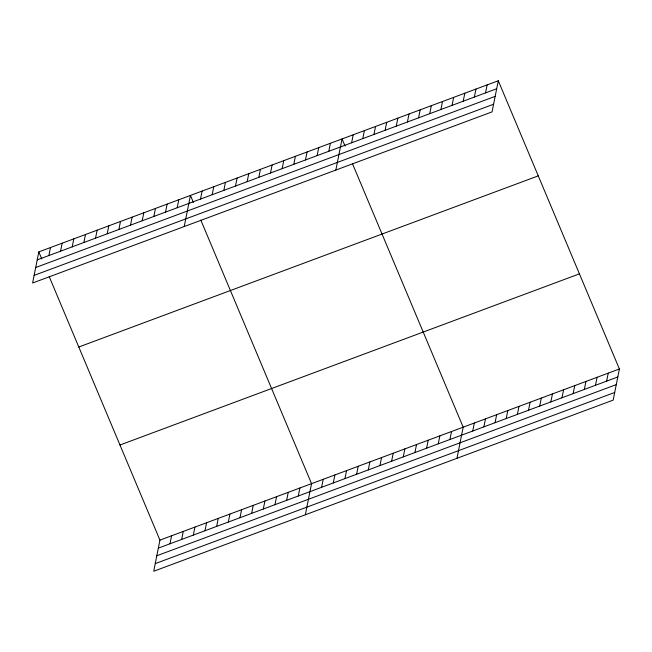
<?xml version="1.0" encoding="UTF-8"?>
<svg xmlns="http://www.w3.org/2000/svg" width="652" height="652" viewBox="0 0 652 652"><rect width="100%" height="100%" fill="white"/><g stroke="black" fill="none" stroke-linecap="round" stroke-linejoin="round"><path stroke-width="0.98" d="M38.818 251.892L32.6 283.017L492.064 111.875L498.283 80.75L38.818 251.892L41.777 258.934M48.884 255.543L50.481 247.548M60.546 251.199L62.144 243.204M72.209 246.855L73.806 238.86M83.872 242.511L85.469 234.516M95.534 238.167L97.14 230.172M107.205 233.823L108.802 225.828M118.868 229.471L120.465 221.476M130.53 225.127L132.128 217.132M142.193 220.783L143.79 212.788M153.856 216.44L155.453 208.444M165.518 212.096L167.116 204.1M177.181 207.752L178.778 199.756M184.223 226.537L190.441 195.413L193.399 202.462M200.506 199.064L202.104 191.069M212.169 194.72L213.766 186.725M223.832 190.376L225.429 182.381M49.185 276.554L159.936 540.125L153.717 571.25L613.182 400.108L619.4 368.983L498.283 80.75M235.494 186.032L237.092 178.037M170.001 543.776L171.598 535.781M247.165 181.688L248.762 173.693M181.663 539.432L183.261 531.437M258.828 177.344L260.425 169.349M193.326 535.088L194.924 527.093M270.49 173L272.088 165.005M204.989 530.744L206.586 522.749M282.153 168.656L283.75 160.661M216.66 526.4L218.257 518.405M293.816 164.312L295.413 156.317M228.322 522.056L229.92 514.061M305.478 159.968L307.076 151.965M239.985 517.712L241.582 509.717M317.141 155.616L318.738 147.621M251.648 513.368L253.245 505.373M328.804 151.272L330.401 143.277M263.31 509.025L264.908 501.029M335.845 170.058L342.064 138.933L345.022 145.983M274.973 504.681L276.57 496.685M351.624 142.772L353.221 134.777M286.635 500.337L288.233 492.341M362.781 138.615L364.378 130.62M298.298 495.993L299.896 487.998M373.946 134.459L375.544 126.464M305.34 514.778L311.558 483.654L200.808 220.074M385.104 130.302L386.701 122.307M321.623 487.305L323.221 479.31M396.261 126.146L397.859 118.151M333.286 482.961L334.883 474.966M407.418 121.989L409.016 113.994M344.949 478.617L346.546 470.614M418.576 117.833L420.173 109.838M356.611 474.265L358.209 466.27M429.733 113.676L431.331 105.681M368.282 469.921L369.88 461.926M440.891 109.52L442.488 101.525M379.945 465.577L381.542 457.582M452.048 105.371L453.645 97.368M463.213 101.215L464.811 93.212M391.607 461.233L393.205 453.238M474.371 97.058L475.968 89.055M403.27 456.889L404.868 448.894M485.528 92.902L487.125 84.907M414.933 452.545L416.53 444.55M426.595 448.201L428.193 440.206M438.258 443.857L439.856 435.862M449.921 439.513L451.518 431.518M456.962 458.299L463.181 427.174L352.43 163.595M472.741 431.013L474.338 423.018M483.898 426.856L485.495 418.861M495.064 422.7L496.661 414.705M506.221 418.543L507.818 410.548M517.378 414.387L518.976 406.392M528.536 410.23L530.133 402.235M539.693 406.074L541.29 398.079M550.85 401.917L552.448 393.922M562.008 397.761L563.605 389.766M573.165 393.604L574.762 385.609M584.331 389.448L585.928 381.453M595.488 385.291L597.085 377.296M606.645 381.135L608.243 373.14M37.221 259.887L496.685 88.745M35.697 267.516L495.161 96.374M34.124 275.38L493.588 104.239M78.786 347.011L538.25 175.861M119.968 445.006L579.432 273.864M159.936 540.125L619.4 368.983M158.338 548.12L617.803 376.978M156.814 555.757L616.279 384.615M155.241 563.621L614.706 392.48"/></g></svg>
